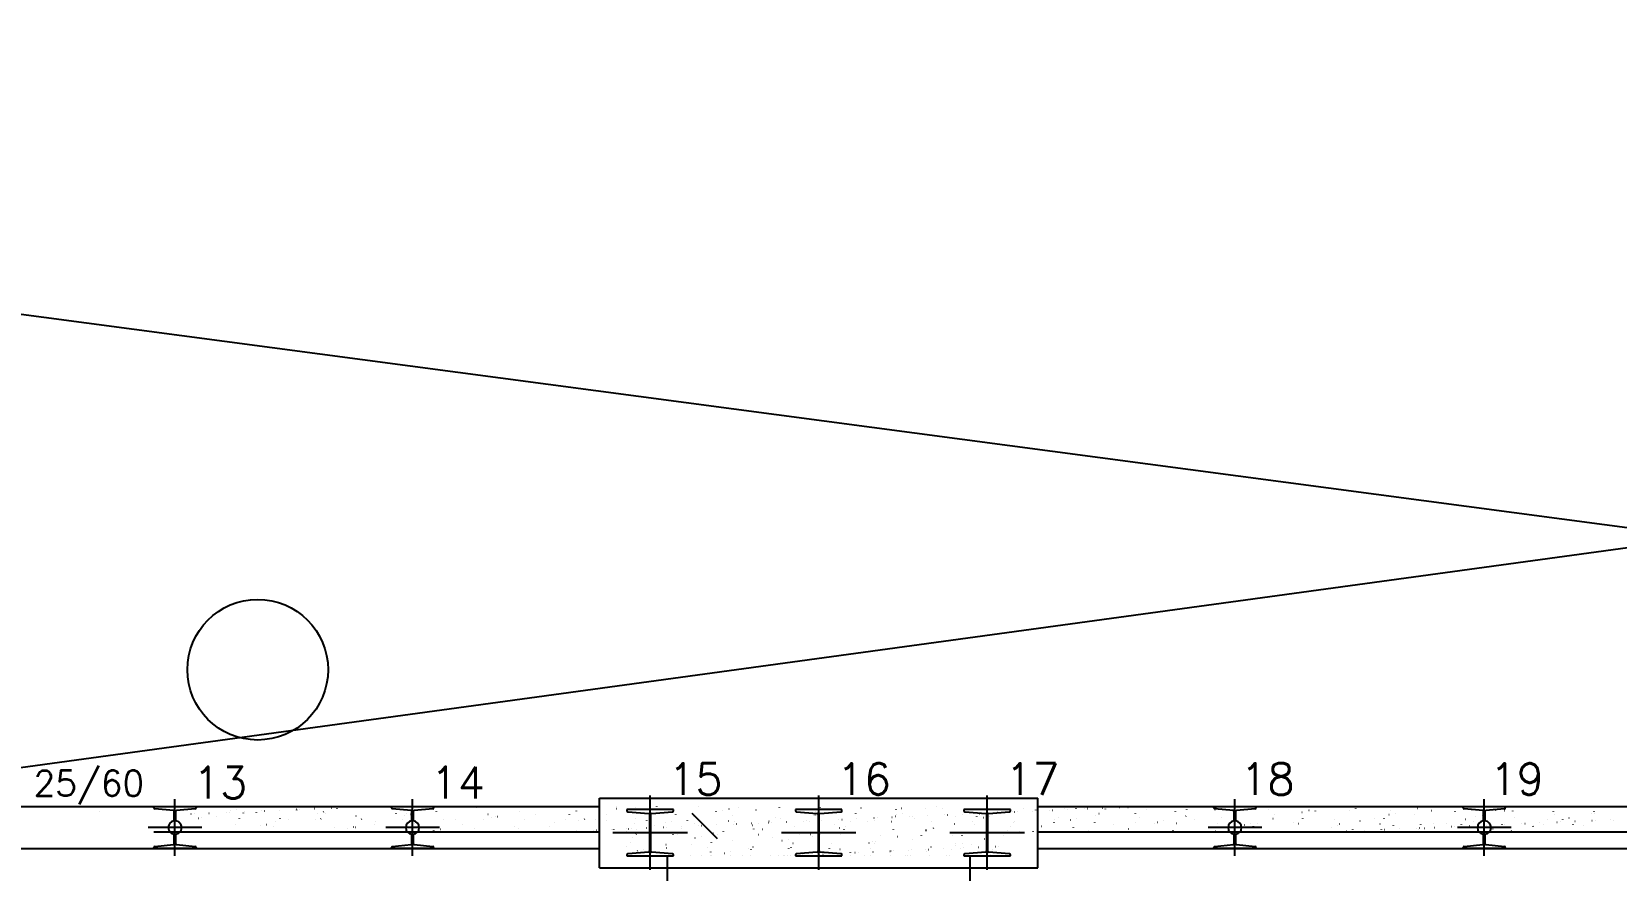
# Model space of a CAD drawing. Extents: x -40810 to 33675, y -2018 to 21213.
# Drawn here: x 16236 to 17176, y 4041 to 4539 of the extents above; entities that cross this region are included whole.
import ezdxf

# ---------------------------------------------------------------- set-up
doc = ezdxf.new("R2010")
doc.units = 0
doc.layers.get('0').update_dxf_attribs({"color": 1, "lineweight": 9})
for name, color, linetype in [('1', 5, 'Continuous'), ('11', 22, 'Continuous'), ('19', 5, 'Continuous'), ('242', 3, 'Continuous'), ('32', 4, 'Continuous'), ('49', 20, 'Continuous'), ('51', 6, 'Continuous'), ('52', 21, 'Continuous'), ('6', 6, 'Continuous'), ('STEPHANIE', 6, 'Continuous')]:
    doc.layers.add(name, color=color, linetype=linetype)
doc.styles.get("Standard").update_dxf_attribs({"font": 'romans.shx', "width": 0.8})

# ---------------------------------------------------------------- blocks, each defined once
blk = doc.blocks.new('_H9EFD498501-005')
for p, q in [((2415.478497, 4542.237576), (2415.553425, 4542.240848)), ((2425.59386, 4542.679223), (2425.668788, 4542.682494)), ((2427.467075, 4542.761009), (2427.542004, 4542.76428)), ((2430.562682, 4542.729282), (2430.635905, 4542.745515)), ((2482.78627, 4542.369462), (2482.79606, 4542.443821)), ((2485.835219, 4542.092351), (2485.908442, 4542.108584)), ((2589.550091, 4542.966596), (2589.559881, 4543.040954)), ((2602.238069, 4542.117126), (2602.311292, 4542.133359)), ((2360.773341, 4540.147915), (2360.773341, 4540.147915)), ((2360.773341, 4540.147915), (2360.773341, 4540.147915)), ((2360.773341, 4539.849098), (2360.773341, 4539.849098)), ((2360.773341, 4539.849098), (2360.773341, 4539.849098)), ((2360.773341, 4539.849098), (2360.773341, 4539.849098)), ((2361.744038, 4540.363114), (2361.81726, 4540.379347)), ((2362.552312, 4533.719839), (2362.597969, 4533.779341)), ((2363.103394, 4539.95083), (2363.178322, 4539.954101)), ((2363.168347, 4534.175131), (2363.178137, 4534.249489)), ((2364.976609, 4540.032616), (2365.051538, 4540.035888)), ((2368.807335, 4541.871545), (2368.852993, 4541.931047)), ((2373.818186, 4540.418648), (2373.893114, 4540.421919)), ((2375.91966, 4540.991566), (2375.92945, 4541.065924)), ((2383.933549, 4540.860294), (2384.008478, 4540.863566)), ((2385.806764, 4540.94208), (2385.881693, 4540.945352)), ((2386.784271, 4533.673854), (2386.829929, 4533.733356)), ((2387.006764, 4535.167079), (2387.016553, 4535.241438)), ((2389.18127, 4536.797683), (2389.226927, 4536.857185)), ((2392.925152, 4541.676806), (2392.970809, 4541.736308)), ((2394.648341, 4541.328112), (2394.72327, 4541.331383)), ((2396.514359, 4535.180951), (2396.587581, 4535.197184)), ((2399.758076, 4541.983515), (2399.767866, 4542.057873)), ((2400.175469, 4535.992599), (2400.248691, 4536.008832)), ((2404.763704, 4541.769758), (2404.838633, 4541.77303)), ((2406.63692, 4541.851545), (2406.711848, 4541.854816)), ((2410.902088, 4533.479116), (2410.947745, 4533.538617)), ((2411.02139, 4537.497479), (2411.03118, 4537.571837)), ((2413.355465, 4538.914534), (2413.428687, 4538.930767)), ((2417.157112, 4541.630821), (2417.202769, 4541.690323)), ((2434.933228, 4539.047115), (2434.943017, 4539.121473)), ((2435.134048, 4533.433131), (2435.179705, 4533.492632)), ((2437.531046, 4536.556959), (2437.576703, 4536.616461)), ((2441.274929, 4541.436082), (2441.320586, 4541.495584)), ((2446.020331, 4533.222628), (2446.030121, 4533.296986)), ((2448.125786, 4533.732371), (2448.199008, 4533.748604)), ((2451.786896, 4534.54402), (2451.860118, 4534.560252)), ((2458.771644, 4540.039063), (2458.781433, 4540.113422)), ((2459.251865, 4533.238392), (2459.297522, 4533.297893)), ((2464.966892, 4537.465954), (2465.040114, 4537.482187)), ((2465.506888, 4541.390097), (2465.552546, 4541.449599)), ((2470.034958, 4535.553027), (2470.044747, 4535.627386)), ((2482.174109, 4541.280702), (2482.247331, 4541.296935)), ((2483.483824, 4533.192407), (2483.529481, 4533.251908)), ((2485.880822, 4536.316236), (2485.92648, 4536.375737)), ((2489.624705, 4541.195359), (2489.670362, 4541.25486)), ((2493.946795, 4537.102664), (2493.956584, 4537.177022)), ((2503.398323, 4533.09544), (2503.471545, 4533.111673)), ((2507.601641, 4532.997668), (2507.647298, 4533.05717)), ((2513.856665, 4541.149374), (2513.902322, 4541.208875)), ((2516.578319, 4536.017374), (2516.651541, 4536.033607)), ((2517.785211, 4538.094612), (2517.795001, 4538.16897)), ((2529.048525, 4533.608576), (2529.058315, 4533.682934)), ((2531.833601, 4532.951683), (2531.879258, 4533.011185)), ((2533.785536, 4539.832123), (2533.858758, 4539.848356)), ((2534.230599, 4536.075512), (2534.276256, 4536.135013)), ((2537.446646, 4540.643771), (2537.519868, 4540.660004)), ((2537.974482, 4540.954635), (2538.020139, 4541.014136)), ((2541.799838, 4540.425011), (2541.809627, 4540.49937)), ((2552.960362, 4535.158212), (2552.970152, 4535.232571)), ((2555.951418, 4532.756944), (2555.997075, 4532.816446)), ((2562.206441, 4540.90865), (2562.252098, 4540.968151)), ((2565.711675, 4541.974647), (2565.721464, 4542.049006)), ((2568.189746, 4534.568795), (2568.262968, 4534.585028)), ((2576.798779, 4536.150161), (2576.808568, 4536.224519)), ((2580.183377, 4532.710959), (2580.229034, 4532.770461)), ((2582.580375, 4535.834788), (2582.626032, 4535.89429)), ((2585.396963, 4538.383543), (2585.470185, 4538.399776)), ((2586.324258, 4540.713911), (2586.369915, 4540.773413)), ((2589.058073, 4539.195191), (2589.131295, 4539.211424)), ((2600.813405, 4538.48056), (2600.823195, 4538.554918)), ((2610.556218, 4540.667926), (2610.601875, 4540.727428)), ((2611.97393, 4533.213761), (2611.983719, 4533.288119)), ((2619.801173, 4533.120215), (2619.874395, 4533.136448)), ((2624.725242, 4540.030196), (2624.735032, 4540.104555)), ((2630.930152, 4535.594064), (2630.975809, 4535.653566)), ((2634.674035, 4540.473187), (2634.719692, 4540.532689)), ((2635.812346, 4534.205709), (2635.822135, 4534.280068)), ((2637.00839, 4536.934963), (2637.081612, 4536.951196)), ((2640.6695, 4537.746612), (2640.742722, 4537.762845)), ((2648.563659, 4541.022145), (2648.573448, 4541.096503)), ((2653.849496, 4540.668546), (2653.922718, 4540.684779)), ((2658.905994, 4540.427202), (2658.951651, 4540.486704)), ((2659.826973, 4536.536109), (2659.836762, 4536.610467)), ((2664.267909, 4532.995822), (2664.342837, 4532.999093)), ((2666.141124, 4533.077608), (2666.216053, 4533.08088)), ((2674.982701, 4533.46364), (2675.057629, 4533.466911)), ((2679.279928, 4535.353341), (2679.325585, 4535.412842)), ((2683.023811, 4540.232464), (2683.069468, 4540.291965)), ((2683.73881, 4538.085745), (2683.748599, 4538.160103)), ((2685.098064, 4533.905286), (2685.172993, 4533.908558)), ((2686.971279, 4533.987072), (2687.046208, 4533.990344)), ((2688.619817, 4535.486383), (2688.693039, 4535.502616)), ((2692.280927, 4536.298032), (2692.354149, 4536.314265)), ((2695.812856, 4534.373104), (2695.887785, 4534.376375)), ((2705.460923, 4539.219967), (2705.534145, 4539.2362)), ((2705.928219, 4534.81475), (2706.003148, 4534.818022)), ((2707.255771, 4540.186479), (2707.301428, 4540.24598)), ((2707.577226, 4539.077693), (2707.587015, 4539.152052)), ((2707.801435, 4534.896537), (2707.876363, 4534.899808)), ((2716.643012, 4535.282568), (2716.71794, 4535.28584)), ((2718.84054, 4534.591657), (2718.850329, 4534.666016)), ((2360.773341, 4531.401439), (2360.773341, 4531.401439)), ((2362.366668, 4528.085768), (2362.366668, 4528.085768)), ((2362.366668, 4528.085768), (2362.366668, 4528.085768)), ((2364.510057, 4528.085768), (2364.510057, 4528.085768)), ((2366.127146, 4528.444268), (2366.200368, 4528.460501)), ((2374.22058, 4528.085768), (2374.22058, 4528.085768)), ((2374.255451, 4528.350644), (2374.265241, 4528.425002)), ((2379.307142, 4531.366203), (2379.380364, 4531.382436)), ((2382.496382, 4528.085768), (2382.496382, 4528.085768)), ((2382.496382, 4528.085768), (2382.496382, 4528.085768)), ((2386.074491, 4528.085768), (2386.074491, 4528.085768)), ((2397.928403, 4528.085768), (2397.928403, 4528.085768)), ((2397.928403, 4528.085768), (2397.928403, 4528.085768)), ((2397.928403, 4528.085768), (2397.928403, 4528.085768)), ((2398.270078, 4530.681043), (2398.279867, 4530.755402)), ((2406.763627, 4528.085768), (2406.763627, 4528.085768)), ((2406.763627, 4528.085768), (2406.763627, 4528.085768)), ((2406.763627, 4528.085768), (2406.763627, 4528.085768)), ((2407.158205, 4528.599993), (2407.203863, 4528.659494)), ((2409.782315, 4528.085768), (2409.782315, 4528.085768)), ((2409.782315, 4528.085768), (2409.782315, 4528.085768)), ((2409.782315, 4528.085768), (2409.782315, 4528.085768)), ((2421.636227, 4528.085768), (2421.636227, 4528.085768)), ((2421.636227, 4528.085768), (2421.636227, 4528.085768)), ((2422.181915, 4532.23068), (2422.191704, 4532.305038)), ((2422.655606, 4528.085768), (2422.655606, 4528.085768)), ((2422.655606, 4528.085768), (2422.655606, 4528.085768)), ((2430.918569, 4529.917623), (2430.991791, 4529.933856)), ((2431.030872, 4528.085768), (2431.030872, 4528.085768)), ((2431.030872, 4528.085768), (2431.030872, 4528.085768)), ((2433.490139, 4528.085768), (2433.490139, 4528.085768)), ((2433.490139, 4528.085768), (2433.490139, 4528.085768)), ((2445.344051, 4528.085768), (2445.344051, 4528.085768)), ((2455.298117, 4528.085768), (2455.298117, 4528.085768)), ((2455.298117, 4528.085768), (2455.298117, 4528.085768)), ((2455.298117, 4528.085768), (2455.298117, 4528.085768)), ((2455.507982, 4528.359269), (2455.553639, 4528.41877)), ((2457.197963, 4528.085768), (2457.197963, 4528.085768)), ((2457.197963, 4528.085768), (2457.197963, 4528.085768)), ((2457.197963, 4528.085768), (2457.197963, 4528.085768)), ((2457.283645, 4528.736592), (2457.293435, 4528.81095)), ((2469.051874, 4528.085768), (2469.051874, 4528.085768)), ((2469.051874, 4528.085768), (2469.051874, 4528.085768)), ((2469.051874, 4528.085768), (2469.051874, 4528.085768)), ((2479.565362, 4528.085768), (2479.565362, 4528.085768)), ((2479.565362, 4528.085768), (2479.565362, 4528.085768)), ((2480.801154, 4528.085768), (2480.801154, 4528.085768)), ((2480.801154, 4528.085768), (2480.801154, 4528.085768)), ((2480.905786, 4528.085768), (2480.905786, 4528.085768)), ((2480.905786, 4528.085768), (2480.905786, 4528.085768)), ((2481.195482, 4530.286228), (2481.205272, 4530.360587)), ((2482.529996, 4528.469043), (2482.603218, 4528.485276)), ((2492.759698, 4528.085768), (2492.759698, 4528.085768)), ((2492.759698, 4528.085768), (2492.759698, 4528.085768)), ((2499.737213, 4532.283791), (2499.810435, 4532.300024)), ((2503.832608, 4528.085768), (2503.832608, 4528.085768)), ((2503.832608, 4528.085768), (2503.832608, 4528.085768)), ((2503.832608, 4528.085768), (2503.832608, 4528.085768)), ((2503.857758, 4528.118545), (2503.903415, 4528.178047)), ((2504.61361, 4528.085768), (2504.61361, 4528.085768)), ((2505.033899, 4531.278177), (2505.043688, 4531.352535)), ((2516.467522, 4528.085768), (2516.467522, 4528.085768)), ((2528.099853, 4528.085768), (2528.099853, 4528.085768)), ((2528.099853, 4528.085768), (2528.099853, 4528.085768)), ((2528.321434, 4528.085768), (2528.321434, 4528.085768)), ((2528.321434, 4528.085768), (2528.321434, 4528.085768)), ((2528.321434, 4528.085768), (2528.321434, 4528.085768)), ((2538.946702, 4528.085768), (2538.946702, 4528.085768)), ((2538.946702, 4528.085768), (2538.946702, 4528.085768)), ((2538.946702, 4528.085768), (2538.946702, 4528.085768)), ((2540.175346, 4528.085768), (2540.175346, 4528.085768)), ((2540.175346, 4528.085768), (2540.175346, 4528.085768)), ((2540.20905, 4528.341777), (2540.218839, 4528.416135)), ((2551.34864, 4530.835211), (2551.421862, 4530.851444)), ((2551.809183, 4528.085768), (2551.809183, 4528.085768)), ((2551.809183, 4528.085768), (2551.809183, 4528.085768)), ((2551.809183, 4528.085768), (2551.809183, 4528.085768)), ((2552.029257, 4528.085768), (2552.029257, 4528.085768)), ((2552.029257, 4528.085768), (2552.029257, 4528.085768)), ((2552.367098, 4528.085768), (2552.367098, 4528.085768)), ((2555.00975, 4531.64686), (2555.082972, 4531.663093)), ((2560.117131, 4528.448501), (2560.19206, 4528.451772)), ((2561.990347, 4528.530287), (2562.065276, 4528.533559)), ((2563.883169, 4528.085768), (2563.883169, 4528.085768)), ((2564.047466, 4529.333725), (2564.057255, 4529.408084)), ((2570.831924, 4528.916319), (2570.906852, 4528.91959)), ((2575.737081, 4528.085768), (2575.737081, 4528.085768)), ((2576.634343, 4528.085768), (2576.634343, 4528.085768)), ((2576.634343, 4528.085768), (2576.634343, 4528.085768)), ((2580.947287, 4529.357965), (2581.022216, 4529.361236)), ((2582.820502, 4529.439751), (2582.895431, 4529.443023)), ((2587.590993, 4528.085768), (2587.590993, 4528.085768)), ((2587.590993, 4528.085768), (2587.590993, 4528.085768)), ((2587.590993, 4528.085768), (2587.590993, 4528.085768)), ((2588.062093, 4531.664125), (2588.071882, 4531.738483)), ((2591.662079, 4529.825783), (2591.737008, 4529.829054)), ((2597.09225, 4528.085768), (2597.09225, 4528.085768)), ((2597.09225, 4528.085768), (2597.09225, 4528.085768)), ((2597.09225, 4528.085768), (2597.09225, 4528.085768)), ((2599.444905, 4528.085768), (2599.444905, 4528.085768)), ((2599.444905, 4528.085768), (2599.444905, 4528.085768)), ((2599.444905, 4528.085768), (2599.444905, 4528.085768)), ((2600.901588, 4528.085768), (2600.901588, 4528.085768)), ((2601.777442, 4530.267429), (2601.852371, 4530.270701)), ((2602.960067, 4529.386632), (2603.033289, 4529.402865)), ((2603.650658, 4530.349216), (2603.725586, 4530.352487)), ((2604.301194, 4532.516221), (2604.346851, 4532.575722)), ((2606.621177, 4530.19828), (2606.694399, 4530.214513)), ((2611.298817, 4528.085768), (2611.298817, 4528.085768)), ((2611.298817, 4528.085768), (2611.298817, 4528.085768)), ((2612.492235, 4530.735247), (2612.567163, 4530.738519)), ((2622.607598, 4531.176893), (2622.682526, 4531.180165)), ((2623.152729, 4528.085768), (2623.152729, 4528.085768)), ((2623.152729, 4528.085768), (2623.152729, 4528.085768)), ((2624.480813, 4531.25868), (2624.555742, 4531.261951)), ((2625.168833, 4528.085768), (2625.168833, 4528.085768)), ((2625.168833, 4528.085768), (2625.168833, 4528.085768)), ((2628.533154, 4532.470236), (2628.578811, 4532.529737)), ((2633.32239, 4531.644711), (2633.397319, 4531.647983)), ((2635.00664, 4528.085768), (2635.00664, 4528.085768)), ((2643.437753, 4532.086358), (2643.512682, 4532.089629)), ((2645.310969, 4532.168144), (2645.385897, 4532.171415)), ((2646.860552, 4528.085768), (2646.860552, 4528.085768)), ((2646.860552, 4528.085768), (2646.860552, 4528.085768)), ((2646.860552, 4528.085768), (2646.860552, 4528.085768)), ((2647.07566, 4529.719673), (2647.085449, 4529.794032)), ((2649.436078, 4528.085768), (2649.436078, 4528.085768)), ((2652.650971, 4532.275497), (2652.696628, 4532.334998)), ((2654.152545, 4532.554176), (2654.227474, 4532.557447)), ((2655.237798, 4528.085768), (2655.237798, 4528.085768)), ((2658.232604, 4528.7497), (2658.305826, 4528.765933)), ((2658.714464, 4528.085768), (2658.714464, 4528.085768)), ((2658.714464, 4528.085768), (2658.714464, 4528.085768)), ((2658.714464, 4528.085768), (2658.714464, 4528.085768)), ((2670.568376, 4528.085768), (2670.568376, 4528.085768)), ((2670.568376, 4528.085768), (2670.568376, 4528.085768)), ((2670.987497, 4531.26931), (2670.997287, 4531.343668)), ((2671.4126, 4531.671635), (2671.485822, 4531.687868)), ((2673.703324, 4528.085768), (2673.703324, 4528.085768)), ((2673.703324, 4528.085768), (2673.703324, 4528.085768)), ((2676.88293, 4532.229512), (2676.928587, 4532.289013)), ((2682.422288, 4528.085768), (2682.422288, 4528.085768)), ((2682.422288, 4528.085768), (2682.422288, 4528.085768)), ((2694.2762, 4528.085768), (2694.2762, 4528.085768)), ((2694.825913, 4532.261258), (2694.835703, 4532.335617)), ((2697.970569, 4528.085768), (2697.970569, 4528.085768)), ((2701.000747, 4532.034773), (2701.046404, 4532.094275)), ((2706.130112, 4528.085768), (2706.130112, 4528.085768)), ((2713.383346, 4528.085768), (2713.383346, 4528.085768)), ((2713.383346, 4528.085768), (2713.383346, 4528.085768)), ((2717.984023, 4528.085768), (2717.984023, 4528.085768)), ((2717.984023, 4528.085768), (2717.984023, 4528.085768)), ((2717.984023, 4528.085768), (2717.984023, 4528.085768))]:
    blk.add_line(p, q)
blk = doc.blocks.new('_H9EFD498501-006')
for p, q in [((2138.457224, 4542.42385), (2138.530447, 4542.440083)), ((2150.952494, 4542.944885), (2150.962283, 4543.019243)), ((2151.17627, 4542.880425), (2151.221927, 4542.939927)), ((2175.40823, 4542.83444), (2175.453887, 4542.893942)), ((2199.526047, 4542.639701), (2199.571704, 4542.699203)), ((2223.758006, 4542.593716), (2223.803663, 4542.653218)), ((2247.875823, 4542.398978), (2247.92148, 4542.458479)), ((2272.107783, 4542.352993), (2272.15344, 4542.412494)), ((2296.225599, 4542.158254), (2296.271257, 4542.217755)), ((2316.906093, 4542.936017), (2316.915882, 4543.010376)), ((2320.457559, 4542.112269), (2320.503216, 4542.17177)), ((2133.226661, 4541.264262), (2133.226661, 4541.264262)), ((2133.226661, 4541.264262), (2133.226661, 4541.264262)), ((2133.226661, 4541.264262), (2133.226661, 4541.264262)), ((2138.201181, 4536.128449), (2138.210971, 4536.202808)), ((2145.035389, 4534.877473), (2145.081046, 4534.936975)), ((2147.432387, 4538.001302), (2147.478044, 4538.060804)), ((2156.020328, 4533.426938), (2156.09355, 4533.443171)), ((2159.681438, 4534.238587), (2159.75466, 4534.25482)), ((2162.215808, 4538.458848), (2162.225597, 4538.533207)), ((2169.153206, 4534.682735), (2169.198863, 4534.742236)), ((2172.861434, 4537.160522), (2172.934656, 4537.176755)), ((2173.376333, 4533.192049), (2173.386122, 4533.266408)), ((2186.127645, 4540.008485), (2186.137435, 4540.082843)), ((2190.068651, 4540.97527), (2190.141873, 4540.991503)), ((2193.385166, 4534.63675), (2193.430823, 4534.696251)), ((2193.729761, 4541.786919), (2193.802984, 4541.803151)), ((2195.782164, 4537.760578), (2195.827821, 4537.82008)), ((2196.46215, 4532.675116), (2196.537079, 4532.678388)), ((2197.214749, 4534.183998), (2197.224538, 4534.258356)), ((2198.335366, 4532.756902), (2198.410294, 4532.760174)), ((2207.176942, 4533.142934), (2207.251871, 4533.146205)), ((2209.966061, 4541.000433), (2209.975851, 4541.074792)), ((2211.292865, 4532.790007), (2211.366087, 4532.80624)), ((2217.292306, 4533.58458), (2217.367234, 4533.587852)), ((2217.502982, 4534.442011), (2217.54864, 4534.501512)), ((2219.165521, 4533.666367), (2219.24045, 4533.669638)), ((2221.229375, 4536.514397), (2221.239165, 4536.588755)), ((2224.472861, 4535.711942), (2224.546083, 4535.728175)), ((2228.007098, 4534.052398), (2228.082026, 4534.05567)), ((2238.122461, 4534.494045), (2238.19739, 4534.497316)), ((2239.995676, 4534.575831), (2240.070605, 4534.579102)), ((2241.680078, 4539.52669), (2241.7533, 4539.542923)), ((2241.734942, 4534.396026), (2241.780599, 4534.455527)), ((2244.13194, 4537.519855), (2244.177597, 4537.579356)), ((2245.141213, 4538.064033), (2245.151002, 4538.138392)), ((2245.341188, 4540.338339), (2245.41441, 4540.354572)), ((2248.837253, 4534.961862), (2248.912182, 4534.965134)), ((2258.952616, 4535.403509), (2259.027545, 4535.40678)), ((2260.825832, 4535.485295), (2260.90076, 4535.488567)), ((2265.852759, 4534.201287), (2265.898416, 4534.260788)), ((2268.979629, 4539.055982), (2268.989418, 4539.13034)), ((2269.667409, 4535.871327), (2269.742337, 4535.874598)), ((2276.084288, 4534.263362), (2276.15751, 4534.279595)), ((2279.782772, 4536.312973), (2279.8577, 4536.316244)), ((2280.242943, 4534.569946), (2280.252732, 4534.644304)), ((2281.655987, 4536.394759), (2281.730916, 4536.398031)), ((2290.084719, 4534.155302), (2290.130376, 4534.214803)), ((2290.497564, 4536.780791), (2290.572493, 4536.784062)), ((2292.481717, 4537.279131), (2292.527374, 4537.338632)), ((2292.994255, 4541.386381), (2293.004045, 4541.460739)), ((2293.291505, 4538.07811), (2293.364727, 4538.094343)), ((2296.952615, 4538.889759), (2297.025837, 4538.905992)), ((2300.612927, 4537.222437), (2300.687856, 4537.225709)), ((2302.486143, 4537.304224), (2302.561071, 4537.307495)), ((2304.15478, 4536.119582), (2304.16457, 4536.19394)), ((2310.132611, 4541.811694), (2310.205834, 4541.827927)), ((2311.327719, 4537.690255), (2311.402648, 4537.693527)), ((2314.202535, 4533.960563), (2314.248192, 4534.020065)), ((2321.443083, 4538.131901), (2321.518011, 4538.135173)), ((2323.316298, 4538.213688), (2323.391227, 4538.216959)), ((2327.695715, 4532.814782), (2327.768937, 4532.831015)), ((2327.993196, 4537.111531), (2328.002986, 4537.185889)), ((2332.157875, 4538.599719), (2332.232803, 4538.602991)), ((2338.434495, 4533.914578), (2338.480152, 4533.97408)), ((2339.25651, 4532.625495), (2339.2663, 4532.699853)), ((2340.831493, 4537.038407), (2340.87715, 4537.097908)), ((2342.273238, 4539.041366), (2342.348167, 4539.044637)), ((2344.146454, 4539.123152), (2344.221382, 4539.126423)), ((2344.575376, 4541.91753), (2344.621033, 4541.977032)), ((2344.902932, 4536.629531), (2344.976154, 4536.645764)), ((2348.564042, 4537.441179), (2348.637264, 4537.457412)), ((2352.007823, 4539.44193), (2352.017612, 4539.516288)), ((2352.98803, 4539.509184), (2353.062959, 4539.512455)), ((2133.226661, 4529.914195), (2133.226661, 4529.914195)), ((2133.226661, 4529.914195), (2133.226661, 4529.914195)), ((2133.226661, 4529.914195), (2133.226661, 4529.914195)), ((2133.226661, 4528.373704), (2133.226661, 4528.373704)), ((2133.226661, 4528.373704), (2133.226661, 4528.373704)), ((2133.971684, 4529.946723), (2134.046613, 4529.949995)), ((2135.844899, 4530.02851), (2135.919828, 4530.031781)), ((2136.713183, 4524.825978), (2136.722972, 4524.900336)), ((2138.780365, 4526.725768), (2138.826023, 4526.785269)), ((2138.813111, 4529.61219), (2138.886333, 4529.628423)), ((2144.686476, 4530.414541), (2144.761405, 4530.417813)), ((2149.464495, 4531.642413), (2149.474285, 4531.716772)), ((2154.801839, 4530.856188), (2154.876768, 4530.859459)), ((2156.675055, 4530.937974), (2156.749983, 4530.941245)), ((2160.62502, 4526.375614), (2160.63481, 4526.449973)), ((2163.012325, 4526.679783), (2163.057982, 4526.739284)), ((2165.409323, 4529.803611), (2165.45498, 4529.863113)), ((2165.516631, 4531.324006), (2165.59156, 4531.327277)), ((2173.583432, 4524.430027), (2173.656654, 4524.44626)), ((2175.631995, 4531.765652), (2175.706923, 4531.768923)), ((2177.244542, 4525.241676), (2177.317764, 4525.257909)), ((2177.50521, 4531.847438), (2177.580139, 4531.85071)), ((2184.463436, 4527.367563), (2184.473226, 4527.441921)), ((2186.346787, 4532.23347), (2186.421716, 4532.236741)), ((2187.130142, 4526.485044), (2187.175799, 4526.544545)), ((2190.424538, 4528.16361), (2190.49776, 4528.179843)), ((2207.631755, 4531.978359), (2207.704977, 4531.994592)), ((2208.478063, 4529.697962), (2208.487852, 4529.77232)), ((2211.362102, 4526.439059), (2211.407759, 4526.49856)), ((2213.7591, 4529.562888), (2213.804757, 4529.622389)), ((2219.638587, 4524.431163), (2219.648377, 4524.505521)), ((2228.855969, 4523.793096), (2228.929191, 4523.809329)), ((2232.3899, 4531.247598), (2232.39969, 4531.321957)), ((2235.479918, 4526.24432), (2235.525575, 4526.303822)), ((2242.035965, 4526.715031), (2242.109187, 4526.731264)), ((2243.477004, 4525.423111), (2243.486793, 4525.49747)), ((2256.228316, 4532.239547), (2256.238106, 4532.313905)), ((2259.243182, 4530.529779), (2259.316404, 4530.546012)), ((2259.711878, 4526.198335), (2259.757535, 4526.257837)), ((2262.108876, 4529.322164), (2262.154533, 4529.381665)), ((2262.904292, 4531.341427), (2262.977514, 4531.35766)), ((2267.49163, 4527.753511), (2267.50142, 4527.827869)), ((2283.829695, 4526.003596), (2283.875352, 4526.063098)), ((2291.403467, 4529.303147), (2291.413257, 4529.377505)), ((2293.647392, 4525.266451), (2293.720614, 4525.282684)), ((2302.490571, 4523.47866), (2302.500361, 4523.553019)), ((2308.061654, 4525.957611), (2308.107312, 4526.017113)), ((2310.458653, 4529.08144), (2310.50431, 4529.140942)), ((2310.854609, 4529.081199), (2310.927831, 4529.097432)), ((2314.515719, 4529.892848), (2314.588941, 4529.909081)), ((2315.241884, 4530.295095), (2315.251673, 4530.369454)), ((2326.505198, 4525.809059), (2326.514987, 4525.883418)), ((2332.179471, 4525.762873), (2332.225128, 4525.822374)), ((2345.258819, 4523.817871), (2345.332041, 4523.834104)), ((2350.417035, 4527.358696), (2350.426824, 4527.433054)), ((2356.411431, 4525.716888), (2356.457088, 4525.776389)), ((2358.808429, 4528.840716), (2358.854086, 4528.900218)), ((2133.226661, 4519.488039), (2133.226661, 4519.488039)), ((2133.226661, 4519.488039), (2133.226661, 4519.488039)), ((2133.226661, 4519.488039), (2133.226661, 4519.488039)), ((2133.226661, 4515.483146), (2133.226661, 4515.483146)), ((2133.226661, 4515.483146), (2133.226661, 4515.483146)), ((2133.226661, 4515.483146), (2133.226661, 4515.483146)), ((2135.036483, 4521.846645), (2135.08214, 4521.906146)), ((2139.535109, 4516.881696), (2139.608331, 4516.897929)), ((2143.196219, 4517.693344), (2143.269441, 4517.709577)), ((2147.873707, 4519.559179), (2147.883497, 4519.633537)), ((2156.376215, 4520.615279), (2156.449437, 4520.631512)), ((2156.757301, 4518.528077), (2156.802958, 4518.587579)), ((2171.712124, 4520.551127), (2171.721913, 4520.625486)), ((2180.989261, 4518.482092), (2181.034918, 4518.541594)), ((2182.975438, 4516.065091), (2182.985227, 4516.13945)), ((2183.386259, 4521.605921), (2183.431916, 4521.665422)), ((2191.146535, 4515.433116), (2191.219758, 4515.449349)), ((2194.807645, 4516.244764), (2194.880868, 4516.260997)), ((2195.72675, 4522.881527), (2195.73654, 4522.955885)), ((2205.107078, 4518.287353), (2205.152735, 4518.346855)), ((2206.887275, 4517.614728), (2206.897064, 4517.689086)), ((2207.987642, 4519.166699), (2208.060864, 4519.182932)), ((2225.194859, 4522.981447), (2225.268081, 4522.99768)), ((2226.834645, 4513.897073), (2226.909573, 4513.900345)), ((2228.70786, 4513.978859), (2228.782789, 4513.982131)), ((2229.339037, 4518.241368), (2229.384695, 4518.30087)), ((2230.725691, 4518.606676), (2230.735481, 4518.681035)), ((2231.736036, 4521.365197), (2231.781693, 4521.424699)), ((2237.549437, 4514.364891), (2237.624366, 4514.368163)), ((2241.989005, 4514.12064), (2241.998795, 4514.194998)), ((2242.757962, 4513.984536), (2242.831185, 4514.000769)), ((2246.419072, 4514.796185), (2246.492295, 4514.812417)), ((2247.6648, 4514.806537), (2247.739729, 4514.809809)), ((2249.538016, 4514.888324), (2249.612944, 4514.891595)), ((2253.456854, 4518.04663), (2253.502511, 4518.106131)), ((2254.740318, 4520.937075), (2254.750107, 4521.011434)), ((2258.379592, 4515.274355), (2258.454521, 4515.277627)), ((2259.599069, 4517.718119), (2259.672291, 4517.734352)), ((2265.900842, 4515.670276), (2265.910632, 4515.744635)), ((2268.494956, 4515.716002), (2268.569884, 4515.719273)), ((2270.368171, 4515.797788), (2270.4431, 4515.801059)), ((2276.806286, 4521.532867), (2276.879508, 4521.5491)), ((2277.688814, 4518.000645), (2277.734471, 4518.060146)), ((2278.652155, 4522.486712), (2278.661944, 4522.56107)), ((2279.209748, 4516.18382), (2279.284676, 4516.187091)), ((2280.085812, 4521.124473), (2280.131469, 4521.183975)), ((2280.467396, 4522.344516), (2280.540618, 4522.360749)), ((2289.325111, 4516.625466), (2289.40004, 4516.628737)), ((2289.739259, 4516.662225), (2289.749048, 4516.736583)), ((2291.198326, 4516.707252), (2291.273255, 4516.710524)), ((2300.039903, 4517.093284), (2300.114832, 4517.096555)), ((2301.806631, 4517.805906), (2301.852288, 4517.865407)), ((2310.155266, 4517.53493), (2310.230195, 4517.538201)), ((2311.210495, 4516.269539), (2311.283718, 4516.285772)), ((2312.028482, 4517.616716), (2312.10341, 4517.619988)), ((2313.753885, 4518.992624), (2313.763675, 4519.066982)), ((2320.870059, 4518.002748), (2320.944987, 4518.006019)), ((2326.03859, 4517.759921), (2326.084247, 4517.819422)), ((2328.417713, 4520.084288), (2328.490935, 4520.100521)), ((2328.435588, 4520.88375), (2328.481246, 4520.943251)), ((2330.985422, 4518.444394), (2331.06035, 4518.447666)), ((2332.078823, 4520.895936), (2332.152045, 4520.912169)), ((2332.858637, 4518.526181), (2332.933566, 4518.529452)), ((2337.665722, 4520.54226), (2337.675512, 4520.616619)), ((2341.700214, 4518.912212), (2341.775143, 4518.915484)), ((2348.752826, 4514.717774), (2348.762615, 4514.792132)), ((2350.156407, 4517.565182), (2350.202064, 4517.624684)), ((2351.815577, 4519.353858), (2351.890506, 4519.35713)), ((2353.688793, 4519.435645), (2353.763721, 4519.438916)), ((2135.253919, 4513.741768), (2135.253919, 4513.741768)), ((2135.253919, 4513.741768), (2135.253919, 4513.741768)), ((2135.253919, 4513.741768), (2135.253919, 4513.741768)), ((2147.107831, 4513.741768), (2147.107831, 4513.741768)), ((2147.107831, 4513.741768), (2147.107831, 4513.741768)), ((2153.084637, 4513.741768), (2153.084637, 4513.741768)), ((2158.961743, 4513.741768), (2158.970601, 4513.809051)), ((2158.961743, 4513.741768), (2158.961743, 4513.741768)), ((2170.815655, 4513.741768), (2170.815655, 4513.741768)), ((2177.351882, 4513.741768), (2177.351882, 4513.741768)), ((2177.351882, 4513.741768), (2177.351882, 4513.741768)), ((2182.669566, 4513.741768), (2182.669566, 4513.741768)), ((2182.669566, 4513.741768), (2182.669566, 4513.741768)), ((2182.669566, 4513.741768), (2182.669566, 4513.741768)), ((2183.517359, 4513.741768), (2183.517359, 4513.741768)), ((2183.517359, 4513.741768), (2183.517359, 4513.741768)), ((2183.517359, 4513.741768), (2183.517359, 4513.741768)), ((2194.523478, 4513.741768), (2194.523478, 4513.741768)), ((2194.523478, 4513.741768), (2194.523478, 4513.741768)), ((2194.523478, 4513.741768), (2194.523478, 4513.741768)), ((2201.619128, 4513.741768), (2201.619128, 4513.741768)), ((2206.37739, 4513.741768), (2206.37739, 4513.741768)), ((2206.37739, 4513.741768), (2206.37739, 4513.741768)), ((2218.231302, 4513.741768), (2218.231302, 4513.741768)), ((2218.231302, 4513.741768), (2218.231302, 4513.741768)), ((2223.277576, 4513.741768), (2223.277576, 4513.741768)), ((2223.277576, 4513.741768), (2223.277576, 4513.741768)), ((2223.277576, 4513.741768), (2223.277576, 4513.741768)), ((2225.886373, 4513.741768), (2225.886373, 4513.741768)), ((2225.886373, 4513.741768), (2225.886373, 4513.741768)), ((2230.085214, 4513.741768), (2230.085214, 4513.741768)), ((2241.662908, 4513.741768), (2241.662908, 4513.741768)), ((2241.662908, 4513.741768), (2241.662908, 4513.741768)), ((2241.662908, 4513.741768), (2241.662908, 4513.741768)), ((2241.939126, 4513.741768), (2241.939126, 4513.741768)), ((2241.939126, 4513.741768), (2241.939126, 4513.741768)), ((2241.939126, 4513.741768), (2241.939126, 4513.741768)), ((2250.153618, 4513.741768), (2250.153618, 4513.741768)), ((2253.793038, 4513.741768), (2253.793038, 4513.741768)), ((2253.793038, 4513.741768), (2253.793038, 4513.741768)), ((2253.793038, 4513.741768), (2253.793038, 4513.741768)), ((2265.646949, 4513.741768), (2265.646949, 4513.741768)), ((2265.646949, 4513.741768), (2265.646949, 4513.741768)), ((2274.420863, 4513.741768), (2274.420863, 4513.741768)), ((2274.420863, 4513.741768), (2274.420863, 4513.741768)), ((2277.500861, 4513.741768), (2277.500861, 4513.741768)), ((2277.500861, 4513.741768), (2277.500861, 4513.741768)), ((2289.354773, 4513.741768), (2289.354773, 4513.741768)), ((2298.688108, 4513.741768), (2298.688108, 4513.741768)), ((2299.808456, 4513.741768), (2299.808456, 4513.741768)), ((2299.808456, 4513.741768), (2299.808456, 4513.741768)), ((2301.208685, 4513.741768), (2301.208685, 4513.741768)), ((2313.062597, 4513.741768), (2313.062597, 4513.741768)), ((2313.062597, 4513.741768), (2313.062597, 4513.741768)), ((2313.062597, 4513.741768), (2313.062597, 4513.741768)), ((2322.955353, 4513.741768), (2322.955353, 4513.741768)), ((2322.955353, 4513.741768), (2322.955353, 4513.741768)), ((2324.916509, 4513.741768), (2324.924199, 4513.800183)), ((2324.916509, 4513.741768), (2324.916509, 4513.741768)), ((2324.916509, 4513.741768), (2324.916509, 4513.741768)), ((2336.770421, 4513.741768), (2336.770421, 4513.741768)), ((2336.770421, 4513.741768), (2336.770421, 4513.741768)), ((2347.222599, 4513.741768), (2347.222599, 4513.741768)), ((2348.624332, 4513.741768), (2348.624332, 4513.741768)), ((2357.954004, 4513.741768), (2357.954004, 4513.741768)), ((2357.954004, 4513.741768), (2357.954004, 4513.741768)), ((2360.478244, 4513.741768), (2360.478244, 4513.741768))]:
    blk.add_line(p, q)
blk = doc.blocks.new('_H285E6FE298-000')
for p, q in [((1878.308495, 4542.914306), (1878.318285, 4542.988664)), ((1957.788101, 4542.358517), (1957.86303, 4542.361788)), ((1959.661317, 4542.440303), (1959.736245, 4542.443575)), ((1966.415726, 4542.954841), (1966.488949, 4542.971074)), ((1968.502894, 4542.826335), (1968.577822, 4542.829606)), ((2044.188673, 4542.347751), (2044.198463, 4542.422109)), ((2127.058453, 4543.075164), (2127.06659, 4543.085768)), ((2138.457224, 4542.42385), (2138.530447, 4542.440083)), ((1865.393523, 4538.324482), (1865.393523, 4538.324482)), ((1865.393523, 4538.324482), (1865.393523, 4538.324482)), ((1865.393523, 4538.324482), (1865.393523, 4538.324482)), ((1865.393523, 4534.85475), (1865.393523, 4534.85475)), ((1865.393523, 4534.85475), (1865.393523, 4534.85475)), ((1865.393523, 4533.449315), (1865.393523, 4533.449315)), ((1865.557183, 4536.097871), (1865.566972, 4536.172229)), ((1867.57598, 4533.933154), (1867.649202, 4533.949387)), ((1874.46748, 4538.72066), (1874.542408, 4538.723931)), ((1876.340695, 4538.802446), (1876.415624, 4538.805718)), ((1879.054547, 4536.127077), (1879.100204, 4536.186579)), ((1880.755976, 4536.855089), (1880.829198, 4536.871322)), ((1885.182272, 4539.188478), (1885.2572, 4539.191749)), ((1889.395599, 4537.089819), (1889.405389, 4537.164178)), ((1895.297635, 4539.630124), (1895.372564, 4539.633395)), ((1897.17085, 4539.71191), (1897.245779, 4539.715182)), ((1897.963193, 4540.669837), (1898.036415, 4540.68607)), ((1900.658913, 4532.603783), (1900.668703, 4532.678141)), ((1901.624303, 4541.481486), (1901.697526, 4541.497719)), ((1903.286507, 4536.081092), (1903.332164, 4536.140594)), ((1905.683505, 4539.204921), (1905.729162, 4539.264422)), ((1906.012427, 4540.097942), (1906.087356, 4540.101213)), ((1913.410226, 4539.420218), (1913.420015, 4539.494577)), ((1916.12779, 4540.539588), (1916.202719, 4540.54286)), ((1918.001006, 4540.621375), (1918.075935, 4540.624646)), ((1924.57075, 4534.153419), (1924.58054, 4534.227778)), ((1926.842583, 4541.007406), (1926.917511, 4541.010678)), ((1927.404324, 4535.886353), (1927.449981, 4535.945855)), ((1932.367403, 4535.406509), (1932.440625, 4535.422742)), ((1936.957946, 4541.449052), (1937.032875, 4541.452324)), ((1937.322063, 4540.969855), (1937.331852, 4541.044213)), ((1938.831161, 4541.530839), (1938.90609, 4541.53411)), ((1947.672738, 4541.91687), (1947.747667, 4541.920142)), ((1948.409167, 4535.145368), (1948.418956, 4535.219726)), ((1949.57462, 4539.221258), (1949.647842, 4539.237491)), ((1951.636283, 4535.840368), (1951.68194, 4535.89987)), ((1953.23573, 4540.032906), (1953.308952, 4540.049139)), ((1954.033281, 4538.964197), (1954.078939, 4539.023699)), ((1961.160479, 4541.961803), (1961.170269, 4542.036162)), ((1972.423793, 4537.475767), (1972.433583, 4537.550125)), ((1975.7541, 4535.64563), (1975.799757, 4535.705131)), ((1983.97883, 4533.95793), (1984.052052, 4533.974163)), ((1996.33563, 4539.025403), (1996.34542, 4539.099762)), ((1999.98606, 4535.599645), (2000.031717, 4535.659146)), ((2001.186047, 4537.772678), (2001.259269, 4537.788911)), ((2002.383058, 4538.723473), (2002.428715, 4538.782975)), ((2004.847157, 4538.584326), (2004.920379, 4538.600559)), ((2007.422734, 4533.200917), (2007.432523, 4533.275275)), ((2018.027153, 4541.506261), (2018.100376, 4541.522494)), ((2020.174047, 4540.017352), (2020.183836, 4540.09171)), ((2024.103877, 4535.404906), (2024.149534, 4535.464407)), ((2031.437361, 4535.531316), (2031.44715, 4535.605674)), ((2048.335836, 4535.358921), (2048.381493, 4535.418422)), ((2050.732834, 4538.48275), (2050.778491, 4538.542251)), ((2052.797474, 4536.324098), (2052.870696, 4536.340331)), ((2055.349198, 4537.080952), (2055.358987, 4537.15531)), ((2056.458584, 4537.135747), (2056.531806, 4537.15198)), ((2069.63858, 4540.057681), (2069.711802, 4540.073914)), ((2072.453653, 4535.164182), (2072.49931, 4535.223684)), ((2079.187614, 4538.072901), (2079.197403, 4538.147259)), ((2090.450928, 4533.586864), (2090.460717, 4533.661223)), ((2096.685613, 4535.118197), (2096.73127, 4535.177699)), ((2099.082611, 4538.242026), (2099.128268, 4538.301527)), ((2103.202241, 4540.4033), (2103.21203, 4540.477658)), ((2104.408901, 4534.875518), (2104.482123, 4534.891751)), ((2108.070011, 4535.687167), (2108.143233, 4535.7034)), ((2114.362765, 4535.136501), (2114.372555, 4535.210859)), ((2120.80343, 4534.923458), (2120.849087, 4534.98296)), ((2121.250007, 4538.609102), (2121.323229, 4538.625335)), ((2127.114078, 4541.952936), (2127.123867, 4542.027294)), ((2137.797731, 4533.06394), (2137.797731, 4533.06394)), ((2138.201181, 4536.128449), (2138.210971, 4536.202808)), ((1872.884234, 4528.085768), (1872.884234, 4528.085768)), ((1872.884234, 4528.085768), (1872.884234, 4528.085768)), ((1872.913666, 4528.124125), (1872.959323, 4528.183627)), ((1875.310664, 4531.247954), (1875.356322, 4531.307456)), ((1876.356281, 4528.085768), (1876.356281, 4528.085768)), ((1876.644287, 4530.273384), (1876.654076, 4530.347742)), ((1888.210193, 4528.085768), (1888.210193, 4528.085768)), ((1897.151479, 4528.085768), (1897.151479, 4528.085768)), ((1897.151479, 4528.085768), (1897.151479, 4528.085768)), ((1899.345672, 4528.085768), (1899.345672, 4528.085768)), ((1899.345672, 4528.085768), (1899.345672, 4528.085768)), ((1899.345672, 4528.085768), (1899.345672, 4528.085768)), ((1900.064105, 4528.085768), (1900.064105, 4528.085768)), ((1900.064105, 4528.085768), (1900.064105, 4528.085768)), ((1900.064105, 4528.085768), (1900.064105, 4528.085768)), ((1911.918017, 4528.085768), (1911.918017, 4528.085768)), ((1911.918017, 4528.085768), (1911.918017, 4528.085768)), ((1911.918017, 4528.085768), (1911.918017, 4528.085768)), ((1915.526297, 4531.672926), (1915.599519, 4531.689159)), ((1919.187407, 4532.484575), (1919.260629, 4532.500808)), ((1921.418724, 4528.085768), (1921.418724, 4528.085768)), ((1921.418724, 4528.085768), (1921.418724, 4528.085768)), ((1921.418724, 4528.085768), (1921.418724, 4528.085768)), ((1923.660441, 4531.00723), (1923.706098, 4531.066732)), ((1923.771929, 4528.085768), (1923.771929, 4528.085768)), ((1923.771929, 4528.085768), (1923.771929, 4528.085768)), ((1935.625841, 4528.085768), (1935.625841, 4528.085768)), ((1935.657854, 4528.328933), (1935.667643, 4528.403291)), ((1945.685969, 4528.085768), (1945.685969, 4528.085768)), ((1945.685969, 4528.085768), (1945.685969, 4528.085768)), ((1947.479753, 4528.085768), (1947.479753, 4528.085768)), ((1957.49122, 4528.085768), (1957.49122, 4528.085768)), ((1957.49122, 4528.085768), (1957.49122, 4528.085768)), ((1957.49122, 4528.085768), (1957.49122, 4528.085768)), ((1959.333664, 4528.085768), (1959.333664, 4528.085768)), ((1959.333664, 4528.085768), (1959.333664, 4528.085768)), ((1959.333664, 4528.085768), (1959.333664, 4528.085768)), ((1959.672481, 4530.659332), (1959.68227, 4530.73369)), ((1967.137724, 4530.224346), (1967.210946, 4530.240579)), ((1969.953214, 4528.085768), (1969.953214, 4528.085768)), ((1969.953214, 4528.085768), (1969.953214, 4528.085768)), ((1969.953214, 4528.085768), (1969.953214, 4528.085768)), ((1970.798834, 4531.035995), (1970.872056, 4531.052228)), ((1971.187576, 4528.085768), (1971.187576, 4528.085768)), ((1971.187576, 4528.085768), (1971.187576, 4528.085768)), ((1971.187576, 4528.085768), (1971.187576, 4528.085768)), ((1972.010217, 4530.766507), (1972.055874, 4530.826008)), ((1983.041488, 4528.085768), (1983.041488, 4528.085768)), ((1983.041488, 4528.085768), (1983.041488, 4528.085768)), ((1983.584318, 4532.208968), (1983.594107, 4532.283326)), ((1994.220459, 4528.085768), (1994.220459, 4528.085768)), ((1994.220459, 4528.085768), (1994.220459, 4528.085768)), ((1994.8954, 4528.085768), (1994.8954, 4528.085768)), ((1994.8954, 4528.085768), (1994.8954, 4528.085768)), ((2006.749312, 4528.085768), (2006.749312, 4528.085768)), ((2015.636768, 4528.085768), (2015.636768, 4528.085768)), ((2015.636768, 4528.085768), (2015.636768, 4528.085768)), ((2015.636768, 4528.085768), (2015.636768, 4528.085768)), ((2018.487705, 4528.085768), (2018.487705, 4528.085768)), ((2018.487705, 4528.085768), (2018.487705, 4528.085768)), ((2018.487705, 4528.085768), (2018.487705, 4528.085768)), ((2018.603224, 4528.085768), (2018.603224, 4528.085768)), ((2018.603224, 4528.085768), (2018.603224, 4528.085768)), ((2018.603224, 4528.085768), (2018.603224, 4528.085768)), ((2018.686048, 4528.71488), (2018.695837, 4528.789239)), ((2018.749151, 4528.775766), (2018.822373, 4528.791999)), ((2020.359994, 4530.525783), (2020.405651, 4530.585284)), ((2022.410261, 4529.587415), (2022.483483, 4529.603648)), ((2030.457136, 4528.085768), (2030.457136, 4528.085768)), ((2030.457136, 4528.085768), (2030.457136, 4528.085768)), ((2030.457136, 4528.085768), (2030.457136, 4528.085768)), ((2035.590257, 4532.50935), (2035.663479, 4532.525583)), ((2042.311047, 4528.085768), (2042.311047, 4528.085768)), ((2042.311047, 4528.085768), (2042.311047, 4528.085768)), ((2042.597885, 4530.264517), (2042.607675, 4530.338875)), ((2042.75495, 4528.085768), (2042.75495, 4528.085768)), ((2042.75495, 4528.085768), (2042.75495, 4528.085768)), ((2054.164959, 4528.085768), (2054.164959, 4528.085768)), ((2054.164959, 4528.085768), (2054.164959, 4528.085768)), ((2066.018871, 4528.085768), (2066.018871, 4528.085768)), ((2066.436301, 4531.256465), (2066.446091, 4531.330824)), ((2067.022195, 4528.085768), (2067.022195, 4528.085768)), ((2067.022195, 4528.085768), (2067.022195, 4528.085768)), ((2067.022195, 4528.085768), (2067.022195, 4528.085768)), ((2068.70977, 4530.285059), (2068.755427, 4530.344561)), ((2073.782316, 4528.085768), (2073.782316, 4528.085768)), ((2074.021688, 4528.138835), (2074.09491, 4528.155068)), ((2077.872783, 4528.085768), (2077.872783, 4528.085768)), ((2087.201684, 4531.06077), (2087.274906, 4531.077003)), ((2089.726695, 4528.085768), (2089.726695, 4528.085768)), ((2089.726695, 4528.085768), (2089.726695, 4528.085768)), ((2089.726695, 4528.085768), (2089.726695, 4528.085768)), ((2091.28944, 4528.085768), (2091.28944, 4528.085768)), ((2091.28944, 4528.085768), (2091.28944, 4528.085768)), ((2091.348796, 4528.085768), (2091.348796, 4528.085768)), ((2091.348796, 4528.085768), (2091.348796, 4528.085768)), ((2091.348796, 4528.085768), (2091.348796, 4528.085768)), ((2092.311373, 4528.127795), (2092.386302, 4528.131066)), ((2094.184588, 4528.209581), (2094.259517, 4528.212853)), ((2101.580607, 4528.085768), (2101.580607, 4528.085768)), ((2101.580607, 4528.085768), (2101.580607, 4528.085768)), ((2101.611453, 4528.320065), (2101.621242, 4528.394424)), ((2103.026165, 4528.595613), (2103.101094, 4528.598884)), ((2113.141528, 4529.037259), (2113.216457, 4529.040531)), ((2113.434519, 4528.085768), (2113.434519, 4528.085768)), ((2113.434519, 4528.085768), (2113.434519, 4528.085768)), ((2115.014744, 4529.119045), (2115.089673, 4529.122317)), ((2115.556685, 4528.085768), (2115.556685, 4528.085768)), ((2115.556685, 4528.085768), (2115.556685, 4528.085768)), ((2115.556685, 4528.085768), (2115.556685, 4528.085768)), ((2117.059547, 4530.044335), (2117.105204, 4530.103837)), ((2123.856321, 4529.505077), (2123.931249, 4529.508349)), ((2125.28843, 4528.085768), (2125.28843, 4528.085768)), ((2125.449869, 4529.312014), (2125.459658, 4529.386372)), ((2131.927865, 4528.085768), (2131.927865, 4528.085768)), ((2131.927865, 4528.085768), (2131.927865, 4528.085768)), ((2133.971684, 4529.946723), (2134.046613, 4529.949995))]:
    blk.add_line(p, q)

msp = doc.modelspace()

# ---------------------------------------------------------------- linework, layer by layer
at = {"layer": '1'}
for p, q in [((16046.927, 4079.277), (16308.427, 4079.277)), ((16065.927, 4054.277), (16572.927, 4054.277)), ((16832.927, 4054.277), (18403.428, 4054.277))]:
    msp.add_line(p, q, dxfattribs=at)
for points in [[(16612.927, 4049.183), (16612.927, 3693.191)], [(16792.927, 3693.191), (16792.927, 4049.183)]]:
    msp.add_lwpolyline(points, dxfattribs=at)
at = {"layer": '19'}
for p, q in [((19421.494, 4539.44), (16061.927, 4079.277)), ((15198.871, 4508.655), (18428.926, 4079.277))]:
    msp.add_line(p, q, dxfattribs=at)
at = {"layer": '242'}
for p, q in [((16276.263, 4076.277), (16276.263, 4076.277)), ((16703.927, 4062.777), (16703.927, 4062.777)), ((16702.927, 4050.691), (16702.927, 4050.691))]:
    msp.add_line(p, q, dxfattribs=at)
at = {"layer": '32'}
for p, q in [((16572.927, 4042.877), (16572.927, 4084.277)), ((16572.927, 4084.277), (16832.927, 4084.277)), ((16832.927, 4042.877), (16832.927, 4084.277)), ((16572.927, 4042.877), (16832.927, 4042.877))]:
    msp.add_line(p, q, dxfattribs=at)
at = {"layer": '49'}
for p, q in [((16308.427, 4079.277), (16572.927, 4079.277)), ((16832.927, 4079.277), (18433.313, 4079.277)), ((16308.427, 4064.277), (16572.927, 4064.277)), ((16832.927, 4064.277), (18418.083, 4064.277))]:
    msp.add_line(p, q, dxfattribs=at)
at = {"layer": '51'}
for p, q in [((16320.927, 4049.928), (16320.927, 4083.626)), ((16461.927, 4049.928), (16461.927, 4083.626)), ((16602.927, 4041.613), (16602.927, 4085.763)), ((16602.927, 4041.613), (16602.927, 4085.763)), ((16702.927, 4041.613), (16702.927, 4085.763)), ((16702.927, 4041.613), (16702.927, 4085.763)), ((16802.927, 4041.613), (16802.927, 4085.763)), ((16802.927, 4041.613), (16802.927, 4085.763)), ((16949.927, 4049.928), (16949.927, 4083.626)), ((17097.927, 4049.928), (17097.927, 4083.626)), ((16308.427, 4078.523), (16308.427, 4079.277)), ((16308.427, 4079.277), (16333.427, 4079.277)), ((16320.051, 4076.85), (16308.91, 4077.914)), ((16320.534, 4070.759), (16320.534, 4076.241)), ((16321.321, 4076.242), (16321.321, 4070.759)), ((16332.944, 4077.914), (16321.804, 4076.85)), ((16333.427, 4079.277), (16333.427, 4078.523)), ((16449.427, 4078.523), (16449.427, 4079.277)), ((16449.427, 4079.277), (16474.427, 4079.277)), ((16461.051, 4076.85), (16449.91, 4077.914)), ((16461.534, 4070.759), (16461.534, 4076.241)), ((16462.321, 4076.242), (16462.321, 4070.759)), ((16473.944, 4077.914), (16462.804, 4076.85)), ((16474.427, 4079.277), (16474.427, 4078.523)), ((16616.701, 4077.443), (16589.154, 4077.443)), ((16589.154, 4077.443), (16589.154, 4076.752)), ((16589.597, 4076.193), (16602.105, 4075.217)), ((16602.548, 4074.66), (16602.548, 4052.717)), ((16603.27, 4052.717), (16603.27, 4074.659)), ((16603.713, 4075.217), (16616.258, 4076.193)), ((16616.701, 4076.752), (16616.701, 4077.443)), ((16716.701, 4077.443), (16689.154, 4077.443)), ((16689.154, 4077.443), (16689.154, 4076.752)), ((16689.597, 4076.193), (16702.105, 4075.217)), ((16702.548, 4074.66), (16702.548, 4052.717)), ((16703.27, 4052.717), (16703.27, 4074.659)), ((16703.713, 4075.217), (16716.258, 4076.193)), ((16716.701, 4076.752), (16716.701, 4077.443)), ((16816.701, 4077.443), (16789.154, 4077.443)), ((16789.154, 4077.443), (16789.154, 4076.752)), ((16789.597, 4076.193), (16802.105, 4075.217)), ((16802.548, 4074.66), (16802.548, 4052.717)), ((16803.27, 4052.717), (16803.27, 4074.659)), ((16803.713, 4075.217), (16816.258, 4076.193)), ((16816.701, 4076.752), (16816.701, 4077.443)), ((16937.427, 4078.523), (16937.427, 4079.277)), ((16937.427, 4079.277), (16962.427, 4079.277)), ((16949.051, 4076.85), (16937.91, 4077.914)), ((16949.534, 4070.759), (16949.534, 4076.241)), ((16950.321, 4076.242), (16950.321, 4070.759)), ((16961.944, 4077.914), (16950.804, 4076.85)), ((16962.427, 4079.277), (16962.427, 4078.523)), ((17085.427, 4078.523), (17085.427, 4079.277)), ((17085.427, 4079.277), (17110.427, 4079.277)), ((17097.051, 4076.85), (17085.91, 4077.914)), ((17097.534, 4070.759), (17097.534, 4076.241)), ((17098.321, 4076.242), (17098.321, 4070.759)), ((17109.944, 4077.914), (17098.804, 4076.85)), ((17110.427, 4079.277), (17110.427, 4078.523)), ((16336.836, 4066.777), (16305.018, 4066.777)), ((16320.534, 4057.313), (16320.534, 4062.795)), ((16321.321, 4062.795), (16321.321, 4057.313)), ((16477.836, 4066.777), (16446.018, 4066.777)), ((16461.534, 4057.313), (16461.534, 4062.795)), ((16462.321, 4062.795), (16462.321, 4057.313)), ((16625.002, 4063.688), (16580.852, 4063.688)), ((16725.002, 4063.688), (16680.852, 4063.688)), ((16825.002, 4063.688), (16780.852, 4063.688)), ((16965.836, 4066.777), (16934.018, 4066.777)), ((16949.534, 4057.313), (16949.534, 4062.795)), ((16950.321, 4062.795), (16950.321, 4057.313)), ((17113.836, 4066.777), (17082.018, 4066.777)), ((17097.534, 4057.313), (17097.534, 4062.795)), ((17098.321, 4062.795), (17098.321, 4057.313)), ((16308.427, 4054.277), (16308.427, 4055.031)), ((16333.427, 4054.277), (16308.427, 4054.277)), ((16308.91, 4055.64), (16320.051, 4056.704)), ((16321.804, 4056.704), (16332.944, 4055.64)), ((16333.427, 4055.031), (16333.427, 4054.277)), ((16449.427, 4054.277), (16449.427, 4055.031)), ((16474.427, 4054.277), (16449.427, 4054.277)), ((16449.91, 4055.64), (16461.051, 4056.704)), ((16462.804, 4056.704), (16473.944, 4055.64)), ((16474.427, 4055.031), (16474.427, 4054.277)), ((16937.427, 4054.277), (16937.427, 4055.031)), ((16962.427, 4054.277), (16937.427, 4054.277)), ((16937.91, 4055.64), (16949.051, 4056.704)), ((16950.804, 4056.704), (16961.944, 4055.64)), ((16962.427, 4055.031), (16962.427, 4054.277)), ((17085.427, 4054.277), (17085.427, 4055.031)), ((17110.427, 4054.277), (17085.427, 4054.277)), ((17085.91, 4055.64), (17097.051, 4056.704)), ((17098.804, 4056.704), (17109.944, 4055.64)), ((17110.427, 4055.031), (17110.427, 4054.277)), ((16589.154, 4050.624), (16589.154, 4049.933)), ((16589.154, 4049.933), (16616.701, 4049.933)), ((16602.105, 4052.159), (16589.597, 4051.183)), ((16616.258, 4051.183), (16603.713, 4052.159)), ((16616.701, 4049.933), (16616.701, 4050.624)), ((16689.154, 4050.624), (16689.154, 4049.933)), ((16689.154, 4049.933), (16716.701, 4049.933)), ((16702.105, 4052.159), (16689.597, 4051.183)), ((16716.258, 4051.183), (16703.713, 4052.159)), ((16716.701, 4049.933), (16716.701, 4050.624)), ((16789.154, 4050.624), (16789.154, 4049.933)), ((16789.154, 4049.933), (16816.701, 4049.933)), ((16802.105, 4052.159), (16789.597, 4051.183)), ((16816.258, 4051.183), (16803.713, 4052.159)), ((16816.701, 4049.933), (16816.701, 4050.624))]:
    msp.add_line(p, q, dxfattribs=at)
for centre, radius, start, end in [((16309.052, 4078.523), 0.625, 180, 256.861226), ((16319.909, 4076.241), 0.625, 0, 76.861226), ((16321.946, 4076.241), 0.625, 103.138852, 180.104996), ((16332.802, 4078.523), 0.625, 283.138774, 0), ((16450.052, 4078.523), 0.625, 180, 256.861226), ((16460.909, 4076.241), 0.625, 0, 76.861226), ((16462.946, 4076.241), 0.625, 103.138852, 180.104996), ((16473.802, 4078.523), 0.625, 283.138774, 0), ((16589.727, 4076.752), 0.573, 180, 256.861226), ((16601.975, 4074.659), 0.573, 359.895004, 76.861148), ((16603.843, 4074.659), 0.573, 103.138774, 180), ((16616.128, 4076.752), 0.573, 283.138774, 0), ((16689.727, 4076.752), 0.573, 180, 256.861226), ((16701.975, 4074.659), 0.573, 359.895004, 76.861148), ((16703.843, 4074.659), 0.573, 103.138774, 180), ((16716.128, 4076.752), 0.573, 283.138774, 0), ((16789.727, 4076.752), 0.573, 180, 256.861226), ((16801.975, 4074.659), 0.573, 359.895004, 76.861148), ((16803.843, 4074.659), 0.573, 103.138774, 180), ((16816.128, 4076.752), 0.573, 283.138774, 0), ((16938.052, 4078.523), 0.625, 180, 256.861226), ((16948.909, 4076.241), 0.625, 0, 76.861226), ((16950.946, 4076.241), 0.625, 103.138852, 180.104996), ((16961.802, 4078.523), 0.625, 283.138774, 0), ((17086.052, 4078.523), 0.625, 180, 256.861226), ((17096.909, 4076.241), 0.625, 0, 76.861226), ((17098.946, 4076.241), 0.625, 103.138852, 180.104996), ((17109.802, 4078.523), 0.625, 283.138774, 0), ((16320.927, 4066.777), 4.001, 95.644143, 264.355857), ((16320.927, 4066.777), 4.001, 275.644143, 84.355857), ((16461.927, 4066.777), 4.001, 95.644143, 264.355857), ((16461.927, 4066.777), 4.001, 275.644143, 84.355857), ((16949.927, 4066.777), 4.001, 95.644143, 264.355857), ((16949.927, 4066.777), 4.001, 275.644143, 84.355857), ((17097.927, 4066.777), 4.001, 95.644143, 264.355857), ((17097.927, 4066.777), 4.001, 275.644143, 84.355857), ((16309.052, 4055.031), 0.625, 103.138774, 180), ((16319.909, 4057.313), 0.625, 283.138774, 0), ((16321.946, 4057.313), 0.625, 180, 256.861226), ((16332.802, 4055.031), 0.625, 0, 76.861226), ((16450.052, 4055.031), 0.625, 103.138774, 180), ((16460.909, 4057.313), 0.625, 283.138774, 0), ((16462.946, 4057.313), 0.625, 180, 256.861226), ((16473.802, 4055.031), 0.625, 0, 76.861226), ((16938.052, 4055.031), 0.625, 103.138774, 180), ((16948.909, 4057.313), 0.625, 283.138774, 0), ((16950.946, 4057.313), 0.625, 180, 256.861226), ((16961.802, 4055.031), 0.625, 0, 76.861226), ((17086.052, 4055.031), 0.625, 103.138774, 180), ((17096.909, 4057.313), 0.625, 283.138774, 0), ((17098.946, 4057.313), 0.625, 180, 256.861226), ((17109.802, 4055.031), 0.625, 0, 76.861226), ((16589.727, 4050.624), 0.573, 103.138774, 180), ((16601.975, 4052.717), 0.573, 283.138774, 0), ((16603.843, 4052.717), 0.573, 180, 256.861226), ((16616.128, 4050.624), 0.573, 0, 76.861226), ((16689.727, 4050.624), 0.573, 103.138774, 180), ((16701.975, 4052.717), 0.573, 283.138774, 0), ((16703.843, 4052.717), 0.573, 180, 256.861226), ((16716.128, 4050.624), 0.573, 0, 76.861226), ((16789.727, 4050.624), 0.573, 103.138774, 180), ((16801.975, 4052.717), 0.573, 283.138774, 0), ((16803.843, 4052.717), 0.573, 180, 256.861226), ((16816.128, 4050.624), 0.573, 0, 76.861226)]:
    msp.add_arc(centre, radius, start, end, dxfattribs=at)
at = {"layer": '6'}
msp.add_line((16642.927, 4060.191), (16627.927, 4075.191), dxfattribs=at)
at = {"layer": 'STEPHANIE', "linetype": 'Continuous'}
msp.add_circle((16370.026, 4160.536), 41.748, dxfattribs=at)

# ---------------------------------------------------------------- block references
at = {"layer": '19'}
for name in ['_H285E6FE298-000', '_H9EFD498501-006', '_H9EFD498501-005']:
    msp.add_blockref(name, (14455.927, -463.809), dxfattribs=at)

# ---------------------------------------------------------------- texts
at = {"layer": '11'}
msp.add_text('25/60', height=15, dxfattribs=at).set_placement((16237.056, 4085.589))
at = {"layer": '52'}
for s, p in [('13', (16331.724, 4084.118)), ('14', (16472.724, 4084.118)), ('15', (16613.724, 4086.255)), ('16', (16713.724, 4086.255)), ('17', (16813.724, 4086.255)), ('18', (16953.224, 4086.255)), ('19', (17101.224, 4086.255))]:
    msp.add_text(s, height=18.75, dxfattribs=at).set_placement(p)

doc.saveas('drawing.dxf')
